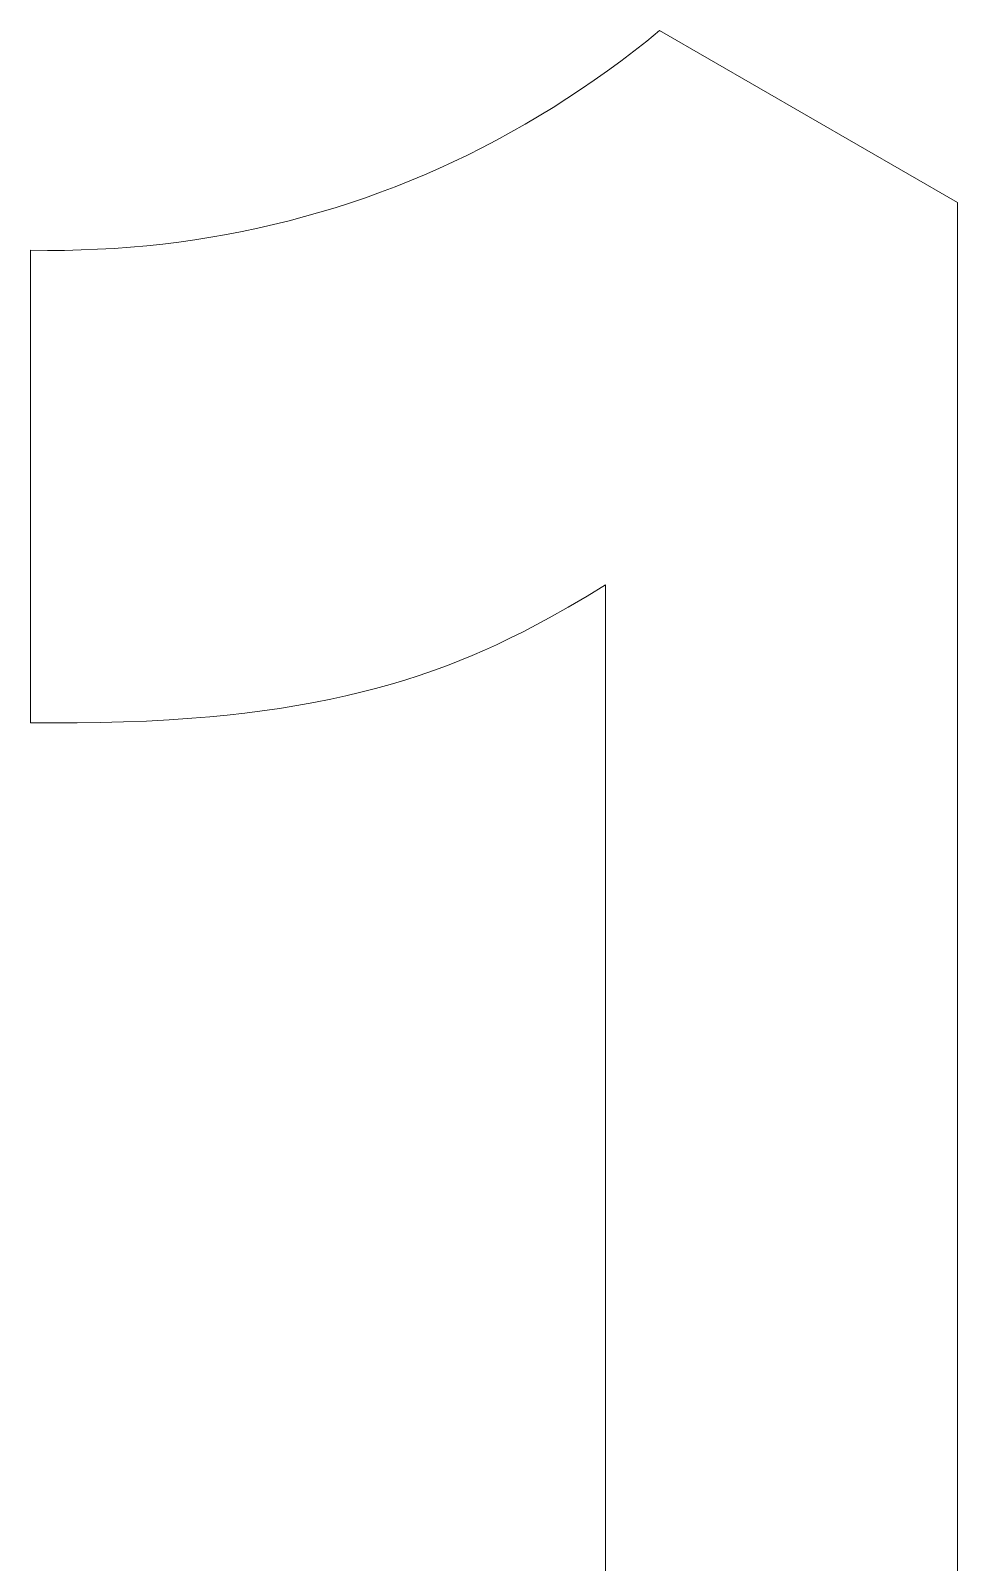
# Model space of a CAD drawing. Header units: inches. Extents: x 67578 to 72421, y -34894 to -31675.
# Drawn here: x 70293.945 to 70294.485, y -33430.086 to -33429.193 of the extents above; entities that cross this region are included whole.
import ezdxf

# ---------------------------------------------------------------- set-up
doc = ezdxf.new("R2010")
doc.units = ezdxf.units.IN
doc.header["$MEASUREMENT"] = 0

# ---------------------------------------------------------------- blocks, each defined once
blk = doc.blocks.new('ET200S')
at = {"lineweight": 0}
for p, q in [((54.10811, -51.25142), (54.21716, -51.31438)), ((54.21716, -51.31438), (54.21716, -52.69456)), ((53.87775, -51.50503), (53.87775, -51.33189)), ((54.08835, -52.62019), (54.08835, -51.45446))]:
    blk.add_line(p, q, dxfattribs=at)
for points in [[(54.10811, -51.25142), (54.10343, -51.25522), (54.09869, -51.25894), (54.09389, -51.26258), (54.08904, -51.26614), (54.08414, -51.26961), (54.07919, -51.273), (54.07418, -51.27631), (54.06912, -51.27953), (54.06401, -51.28266), (54.05885, -51.28571), (54.05363, -51.28866), (54.04837, -51.29153), (54.04305, -51.29431), (54.03769, -51.297), (54.03249, -51.29949), (54.02725, -51.3019), (54.02197, -51.30422), (54.01664, -51.30645), (54.01126, -51.3086), (54.00584, -51.31066), (54.00038, -51.31262), (53.99487, -51.3145), (53.98932, -51.31629), (53.98372, -51.31798), (53.97808, -51.31958), (53.97239, -51.32109), (53.96667, -51.32251), (53.9609, -51.32383), (53.95522, -51.32502), (53.94949, -51.32613), (53.94373, -51.32714), (53.93792, -51.32806), (53.93208, -51.32888), (53.9262, -51.32961), (53.92028, -51.33024), (53.91432, -51.33077), (53.90832, -51.33121), (53.90228, -51.33154), (53.8962, -51.33178), (53.89009, -51.33192), (53.88394, -51.33196), (53.87775, -51.33189)], [(53.87775, -51.50503), (53.88628, -51.50509), (53.89479, -51.50506), (53.90327, -51.50494), (53.91172, -51.50473), (53.92013, -51.5044), (53.9285, -51.50396), (53.93682, -51.50339), (53.94332, -51.50285), (53.94978, -51.50222), (53.95621, -51.5015), (53.96259, -51.50069), (53.96894, -51.49977), (53.97524, -51.49875), (53.9815, -51.49762), (53.98771, -51.49637), (53.9932, -51.49516), (53.99866, -51.49386), (54.00407, -51.49246), (54.00944, -51.49096), (54.01475, -51.48937), (54.02003, -51.48767), (54.02525, -51.48588), (54.03042, -51.48398), (54.03497, -51.48221), (54.03947, -51.48035), (54.04394, -51.47842), (54.04836, -51.47641), (54.05326, -51.47408), (54.05811, -51.47166), (54.06291, -51.46915), (54.06768, -51.46658), (54.07463, -51.46265), (54.08152, -51.45861), (54.08835, -51.45446)]]:
    blk.add_lwpolyline(points, dxfattribs=at)

msp = doc.modelspace()

# ---------------------------------------------------------------- block references
at = {"xscale": 1.59100124616462, "yscale": 1.59100124616462, "zscale": 1.59100124616462}
msp.add_blockref('ET200S', (70208.22566, -33347.65219), dxfattribs=at)

doc.saveas('drawing.dxf')
